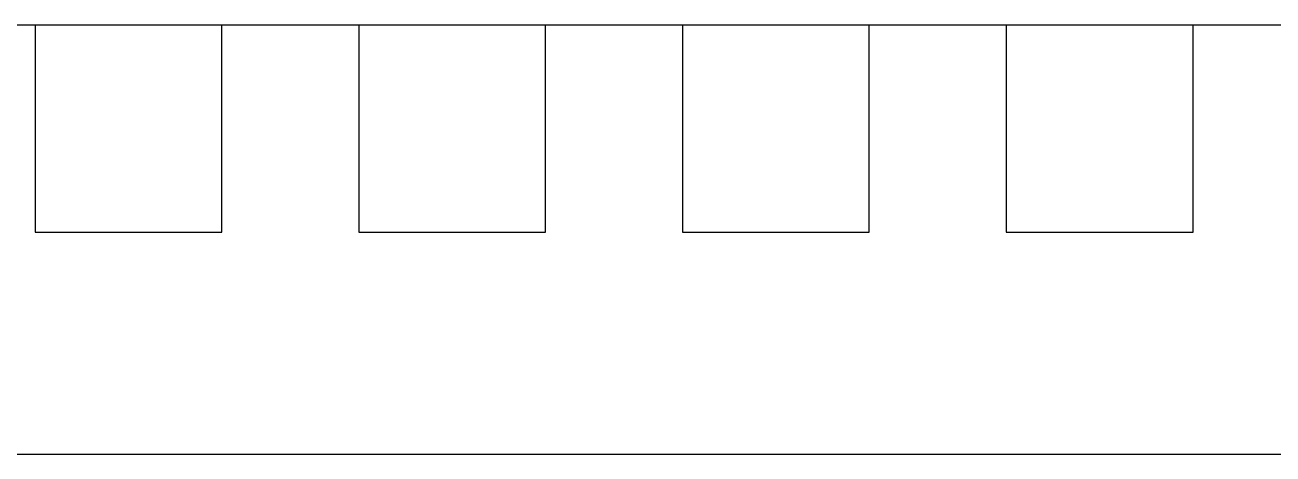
# Model space of a CAD drawing. Header units: metres. Extents: x 9271 to 18101, y 7802 to 23584.
# Drawn here: x 13132 to 13869, y 20824 to 21077 of the extents above; entities that cross this region are included whole.
import ezdxf

# ---------------------------------------------------------------- set-up
doc = ezdxf.new("R2010")
doc.units = ezdxf.units.M
for name, color, linetype in [('3', 3, 'Continuous'), ('4', 4, 'Continuous'), ('7', 7, 'Continuous')]:
    doc.layers.add(name, color=color, linetype=linetype)

msp = doc.modelspace()

# ---------------------------------------------------------------- linework, layer by layer
at = {"layer": '3'}
for points in [[(13137.77, 21077.28), (13137.77, 20954.88), (13248.17, 20954.88), (13248.17, 21077.28)], [(13328.97, 21077.28), (13328.97, 20954.88), (13439.37, 20954.88), (13439.37, 21077.28)], [(13520.17, 21077.28), (13520.17, 20954.88), (13630.57, 20954.88), (13630.57, 21077.28)], [(13711.37, 21077.28), (13711.37, 20954.88), (13821.77, 20954.88), (13821.77, 21077.28)]]:
    msp.add_lwpolyline(points, dxfattribs=at)
at = {"layer": '4'}
msp.add_line((11277.37, 20823.68), (14152.57, 20823.68), dxfattribs=at)
at = {"layer": '7'}
msp.add_line((10880.78, 21077.28), (14549.16, 21077.28), dxfattribs=at)

doc.saveas('drawing.dxf')
